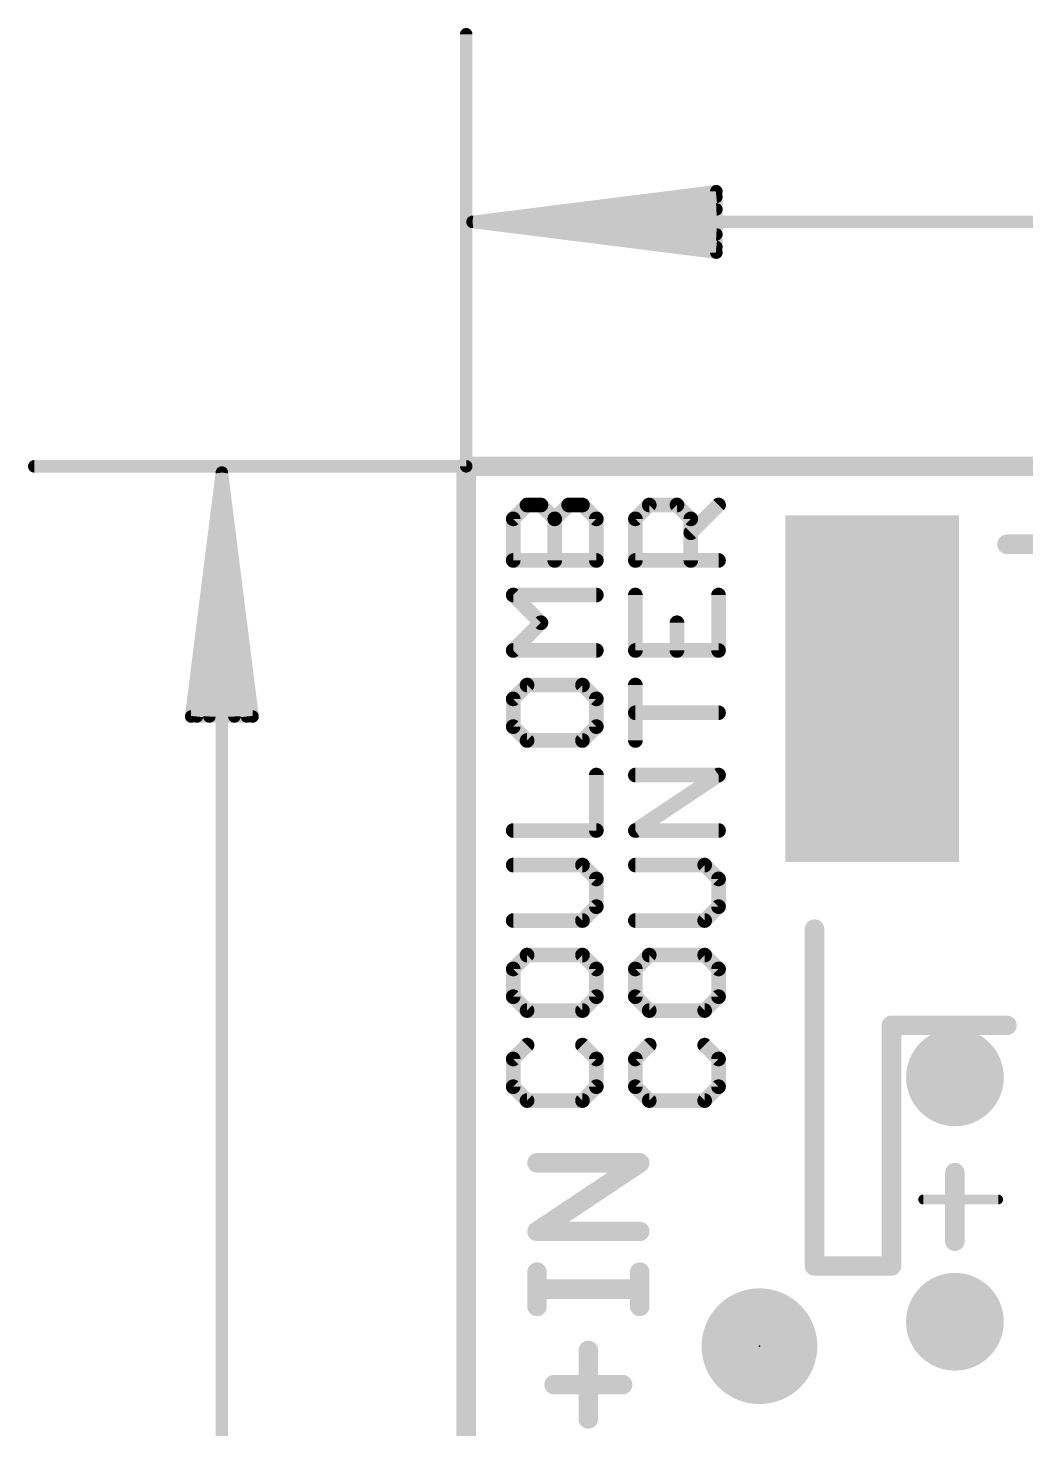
# Model space of a CAD drawing. Extents: x -43 to 64, y -12 to 35.
# Drawn here: x -4.56 to 5.82, y 20.48 to 35.03 of the extents above; entities that cross this region are included whole.
import ezdxf

# ---------------------------------------------------------------- set-up
doc = ezdxf.new("R2010")
doc.units = 0
for name, color, linetype in [('1', 12, 'CONTINUOUS'), ('18', 110, 'CONTINUOUS'), ('20', 53, 'CONTINUOUS'), ('21', 53, 'CONTINUOUS'), ('23', 53, 'CONTINUOUS'), ('29', 253, 'CONTINUOUS'), ('31', 253, 'CONTINUOUS'), ('51', 53, 'CONTINUOUS')]:
    doc.layers.add(name, color=color, linetype=linetype)

# ---------------------------------------------------------------- blocks, each defined once
blk = doc.blocks.new('PIE')
at = {"const_width": 0.5}
blk.add_lwpolyline([(0, -0.25, 1), (0, 0.25, 1), (0, -0.25)], format="xyb", dxfattribs=at)
blk = doc.blocks.new('RECT')
blk.add_solid([(-0.5, -0.5), (0.5, -0.5), (-0.5, 0.5), (0.5, 0.5)])
blk = doc.blocks.new('ROUNDV')
at = {"const_width": 0.5}
blk.add_lwpolyline([(0, -0.25, 1), (0, 0.25, 1), (0, -0.25)], format="xyb", dxfattribs=at)

msp = doc.modelspace()

# ---------------------------------------------------------------- linework, layer by layer
at = {"layer": '1', "const_width": 0.2032}
for points in [[(0, 30.48), (15.24, 30.48)], [(0, 0), (0, 30.48)]]:
    msp.add_lwpolyline(points, dxfattribs=at)
at = {"layer": '1', "const_width": 0.1016}
for points in [[(0, 30.5308, 1), (0, 30.4292)], [(0.0508, 30.48, 1), (-0.0508, 30.48)]]:
    msp.add_lwpolyline(points, format="xyb", dxfattribs=at)
at = {"layer": '20', "const_width": 0.2032}
for points in [[(15.24, 30.48), (0, 30.48)], [(0, 30.48), (0, 0)]]:
    msp.add_lwpolyline(points, dxfattribs=at)
at = {"layer": '20', "const_width": 0.1016}
for points in [[(0, 30.5308, 1), (0, 30.4292)], [(0.0508, 30.48, 1), (-0.0508, 30.48)]]:
    msp.add_lwpolyline(points, format="xyb", dxfattribs=at)
at = {"layer": '21'}
for points, const_width in [([(0.4882, 29.934), (0.6323, 30.078)], 0.1524), ([(0.6323, 30.078), (0.7763, 30.078)], 0.1524), ([(0.7763, 30.078), (0.9204, 29.934)], 0.1524), ([(0.9204, 29.934), (1.0644, 30.078)], 0.1524), ([(1.0644, 30.078), (1.2085, 30.078)], 0.1524), ([(1.2085, 30.078), (1.3526, 29.934)], 0.1524), ([(1.7582, 29.934), (1.9023, 30.078)], 0.1524), ([(1.9023, 30.078), (2.1904, 30.078)], 0.1524), ([(2.1904, 30.078), (2.3344, 29.934)], 0.1524), ([(2.3344, 29.7899), (2.6225, 30.078)], 0.1524), ([(0.4882, 29.5018), (0.4882, 29.934)], 0.1524), ([(0.9204, 29.5018), (0.9204, 29.934)], 0.1524), ([(1.3526, 29.934), (1.3526, 29.5018)], 0.1524), ([(1.7582, 29.5018), (1.7582, 29.934)], 0.1524), ([(2.3344, 29.934), (2.3344, 29.5018)], 0.1524), ([(9.62, 29.67), (5.62, 29.67)], 0.2032), ([(1.3526, 29.5018), (0.4882, 29.5018)], 0.1524), ([(2.6225, 29.5018), (1.7582, 29.5018)], 0.1524), ([(0.7763, 28.8544), (0.4882, 29.1425)], 0.1524), ([(0.4882, 29.1425), (1.3526, 29.1425)], 0.1524), ([(1.7582, 29.1425), (1.7582, 28.5663)], 0.1524), ([(2.6225, 28.5663), (2.6225, 29.1425)], 0.1524), ([(0.4882, 28.5663), (0.7763, 28.8544)], 0.1524), ([(2.1904, 28.5663), (2.1904, 28.8544)], 0.1524), ([(1.3526, 28.5663), (0.4882, 28.5663)], 0.1524), ([(1.7582, 28.5663), (2.6225, 28.5663)], 0.1524), ([(0.6323, 28.207), (0.4882, 28.0629)], 0.1524), ([(1.2085, 28.207), (0.6323, 28.207)], 0.1524), ([(1.3526, 28.0629), (1.2085, 28.207)], 0.1524), ([(1.7582, 27.6308), (1.7582, 28.207)], 0.1524), ([(0.4882, 28.0629), (0.4882, 27.7748)], 0.1524), ([(1.3526, 27.7748), (1.3526, 28.0629)], 0.1524), ([(2.6225, 27.9189), (1.7582, 27.9189)], 0.1524), ([(0.4882, 27.7748), (0.6323, 27.6308)], 0.1524), ([(1.2085, 27.6308), (1.3526, 27.7748)], 0.1524), ([(0.6323, 27.6308), (1.2085, 27.6308)], 0.1524), ([(1.3526, 26.6953), (1.3526, 27.2715)], 0.1524), ([(1.7582, 26.6953), (2.6225, 27.2715)], 0.1524), ([(2.6225, 27.2715), (1.7582, 27.2715)], 0.1524), ([(0.4882, 26.6953), (1.3526, 26.6953)], 0.1524), ([(2.6225, 26.6953), (1.7582, 26.6953)], 0.1524), ([(1.2085, 26.336), (0.4882, 26.336)], 0.1524), ([(1.3526, 26.1919), (1.2085, 26.336)], 0.1524), ([(2.4785, 26.336), (1.7582, 26.336)], 0.1524), ([(2.6225, 26.1919), (2.4785, 26.336)], 0.1524), ([(1.3526, 25.9038), (1.3526, 26.1919)], 0.1524), ([(2.6225, 25.9038), (2.6225, 26.1919)], 0.1524), ([(1.2085, 25.7597), (1.3526, 25.9038)], 0.1524), ([(2.4785, 25.7597), (2.6225, 25.9038)], 0.1524), ([(0.4882, 25.7597), (1.2085, 25.7597)], 0.1524), ([(1.7582, 25.7597), (2.4785, 25.7597)], 0.1524), ([(3.62, 25.67), (3.62, 22.17)], 0.2032), ([(0.6323, 25.4004), (0.4882, 25.2564)], 0.1524), ([(1.2085, 25.4004), (0.6323, 25.4004)], 0.1524), ([(1.3526, 25.2564), (1.2085, 25.4004)], 0.1524), ([(1.9023, 25.4004), (1.7582, 25.2564)], 0.1524), ([(2.4785, 25.4004), (1.9023, 25.4004)], 0.1524), ([(2.6225, 25.2564), (2.4785, 25.4004)], 0.1524), ([(0.4882, 25.2564), (0.4882, 24.9683)], 0.1524), ([(1.3526, 24.9683), (1.3526, 25.2564)], 0.1524), ([(1.7582, 25.2564), (1.7582, 24.9683)], 0.1524), ([(2.6225, 24.9683), (2.6225, 25.2564)], 0.1524), ([(0.4882, 24.9683), (0.6323, 24.8242)], 0.1524), ([(1.2085, 24.8242), (1.3526, 24.9683)], 0.1524), ([(1.7582, 24.9683), (1.9023, 24.8242)], 0.1524), ([(2.4785, 24.8242), (2.6225, 24.9683)], 0.1524), ([(0.6323, 24.8242), (1.2085, 24.8242)], 0.1524), ([(1.9023, 24.8242), (2.4785, 24.8242)], 0.1524), ([(4.42, 22.17), (4.42, 24.67)], 0.2032), ([(4.42, 24.67), (5.62, 24.67)], 0.2032), ([(0.6323, 24.4649), (0.4882, 24.3209)], 0.1524), ([(1.3526, 24.3209), (1.2085, 24.4649)], 0.1524), ([(1.9023, 24.4649), (1.7582, 24.3209)], 0.1524), ([(2.6225, 24.3209), (2.4785, 24.4649)], 0.1524), ([(0.4882, 24.3209), (0.4882, 24.0328)], 0.1524), ([(1.3526, 24.0328), (1.3526, 24.3209)], 0.1524), ([(1.7582, 24.3209), (1.7582, 24.0328)], 0.1524), ([(2.6225, 24.0328), (2.6225, 24.3209)], 0.1524), ([(0.4882, 24.0328), (0.6323, 23.8887)], 0.1524), ([(1.2085, 23.8887), (1.3526, 24.0328)], 0.1524), ([(1.7582, 24.0328), (1.9023, 23.8887)], 0.1524), ([(2.4785, 23.8887), (2.6225, 24.0328)], 0.1524), ([(0.6323, 23.8887), (1.2085, 23.8887)], 0.1524), ([(1.9023, 23.8887), (2.4785, 23.8887)], 0.1524), ([(0.7357, 22.5293), (1.8034, 23.2412)], 0.2032), ([(1.8034, 23.2412), (0.7357, 23.2412)], 0.2032), ([(5.0795, 22.4272), (5.0795, 23.139)], 0.2032), ([(1.8034, 22.5293), (0.7357, 22.5293)], 0.2032), ([(0.7357, 21.7497), (0.7357, 22.1057)], 0.2032), ([(1.8034, 21.7497), (1.8034, 22.1057)], 0.2032), ([(3.62, 22.17), (4.42, 22.17)], 0.2032), ([(1.8034, 21.9277), (0.7357, 21.9277)], 0.2032), ([(1.2695, 20.5803), (1.2695, 21.2922)], 0.2032), ([(0.9136, 20.9363), (1.6255, 20.9363)], 0.2032)]:
    msp.add_lwpolyline(points, dxfattribs=dict(at, const_width=const_width))
for points, const_width in [([(0.6323, 30.1161, 1), (0.6323, 30.0399)], 0.0762), ([(0.6592, 30.0511, 1), (0.6053, 30.105)], 0.0762), ([(0.8033, 30.105, 1), (0.7494, 30.0511)], 0.0762), ([(0.7763, 30.0399, 1), (0.7763, 30.1161)], 0.0762), ([(1.0644, 30.1161, 1), (1.0644, 30.0399)], 0.0762), ([(1.0914, 30.0511, 1), (1.0375, 30.105)], 0.0762), ([(1.2354, 30.105, 1), (1.1816, 30.0511)], 0.0762), ([(1.2085, 30.0399, 1), (1.2085, 30.1161)], 0.0762), ([(1.9023, 30.1161, 1), (1.9023, 30.0399)], 0.0762), ([(1.9292, 30.0511, 1), (1.8753, 30.105)], 0.0762), ([(2.2173, 30.105, 1), (2.1634, 30.0511)], 0.0762), ([(2.1904, 30.0399, 1), (2.1904, 30.1161)], 0.0762), ([(2.6495, 30.0511, 1), (2.5956, 30.105)], 0.0762), ([(0.5263, 29.934, 1), (0.4501, 29.934)], 0.0762), ([(0.4613, 29.9609, 1), (0.5152, 29.907)], 0.0762), ([(0.8934, 29.9609, 1), (0.9473, 29.907)], 0.0762), ([(0.9585, 29.934, 1), (0.8823, 29.934)], 0.0762), ([(0.8934, 29.907, 1), (0.9473, 29.9609)], 0.0762), ([(1.3907, 29.934, 1), (1.3145, 29.934)], 0.0762), ([(1.3256, 29.907, 1), (1.3795, 29.9609)], 0.0762), ([(1.7963, 29.934, 1), (1.7201, 29.934)], 0.0762), ([(1.7313, 29.9609, 1), (1.7852, 29.907)], 0.0762), ([(2.3725, 29.934, 1), (2.2963, 29.934)], 0.0762), ([(2.3075, 29.907, 1), (2.3614, 29.9609)], 0.0762), ([(2.3075, 29.8169, 1), (2.3614, 29.763)], 0.0762), ([(5.62, 29.7208, 1), (5.62, 29.6192)], 0.1016), ([(0.4882, 29.5399, 1), (0.4882, 29.4637)], 0.0762), ([(1.3526, 29.4637, 1), (1.3526, 29.5399)], 0.0762), ([(1.7582, 29.5399, 1), (1.7582, 29.4637)], 0.0762), ([(2.6225, 29.4637, 1), (2.6225, 29.5399)], 0.0762), ([(0.4501, 29.5018, 1), (0.5263, 29.5018)], 0.0762), ([(0.8823, 29.5018, 1), (0.9585, 29.5018)], 0.0762), ([(1.3145, 29.5018, 1), (1.3907, 29.5018)], 0.0762), ([(1.7201, 29.5018, 1), (1.7963, 29.5018)], 0.0762), ([(2.2963, 29.5018, 1), (2.3725, 29.5018)], 0.0762), ([(0.5152, 29.1695, 1), (0.4613, 29.1156)], 0.0762), ([(0.4882, 29.1806, 1), (0.4882, 29.1044)], 0.0762), ([(1.3526, 29.1044, 1), (1.3526, 29.1806)], 0.0762), ([(1.7963, 29.1425, 1), (1.7201, 29.1425)], 0.0762), ([(2.6606, 29.1425, 1), (2.5844, 29.1425)], 0.0762), ([(0.8033, 28.8275, 1), (0.7494, 28.8813)], 0.0762), ([(0.7494, 28.8275, 1), (0.8033, 28.8813)], 0.0762), ([(2.2285, 28.8544, 1), (2.1523, 28.8544)], 0.0762), ([(0.4882, 28.6044, 1), (0.4882, 28.5282)], 0.0762), ([(0.4613, 28.5932, 1), (0.5152, 28.5394)], 0.0762), ([(1.3526, 28.5282, 1), (1.3526, 28.6044)], 0.0762), ([(1.7582, 28.6044, 1), (1.7582, 28.5282)], 0.0762), ([(1.7201, 28.5663, 1), (1.7963, 28.5663)], 0.0762), ([(2.1523, 28.5663, 1), (2.2285, 28.5663)], 0.0762), ([(2.5844, 28.5663, 1), (2.6606, 28.5663)], 0.0762), ([(2.6225, 28.5282, 1), (2.6225, 28.6044)], 0.0762), ([(0.6323, 28.2451, 1), (0.6323, 28.1689)], 0.0762), ([(0.6592, 28.1801, 1), (0.6053, 28.2339)], 0.0762), ([(1.2354, 28.2339, 1), (1.1816, 28.1801)], 0.0762), ([(1.2085, 28.1689, 1), (1.2085, 28.2451)], 0.0762), ([(1.7963, 28.207, 1), (1.7201, 28.207)], 0.0762), ([(0.5263, 28.0629, 1), (0.4501, 28.0629)], 0.0762), ([(0.4613, 28.0899, 1), (0.5152, 28.036)], 0.0762), ([(1.3907, 28.0629, 1), (1.3145, 28.0629)], 0.0762), ([(1.3256, 28.036, 1), (1.3795, 28.0899)], 0.0762), ([(1.7582, 27.957, 1), (1.7582, 27.8808)], 0.0762), ([(2.6225, 27.8808, 1), (2.6225, 27.957)], 0.0762), ([(0.5152, 27.8018, 1), (0.4613, 27.7479)], 0.0762), ([(0.4501, 27.7748, 1), (0.5263, 27.7748)], 0.0762), ([(1.3145, 27.7748, 1), (1.3907, 27.7748)], 0.0762), ([(1.3795, 27.7479, 1), (1.3256, 27.8018)], 0.0762), ([(0.6323, 27.6689, 1), (0.6323, 27.5927)], 0.0762), ([(0.6053, 27.6038, 1), (0.6592, 27.6577)], 0.0762), ([(1.1816, 27.6577, 1), (1.2354, 27.6038)], 0.0762), ([(1.2085, 27.5927, 1), (1.2085, 27.6689)], 0.0762), ([(1.7201, 27.6308, 1), (1.7963, 27.6308)], 0.0762), ([(1.3907, 27.2715, 1), (1.3145, 27.2715)], 0.0762), ([(1.7582, 27.3096, 1), (1.7582, 27.2334)], 0.0762), ([(2.6437, 27.2398, 1), (2.6014, 27.3032)], 0.0762), ([(2.6225, 27.2334, 1), (2.6225, 27.3096)], 0.0762), ([(0.4882, 26.7334, 1), (0.4882, 26.6572)], 0.0762), ([(1.3145, 26.6953, 1), (1.3907, 26.6953)], 0.0762), ([(1.3526, 26.6572, 1), (1.3526, 26.7334)], 0.0762), ([(1.7582, 26.7334, 1), (1.7582, 26.6572)], 0.0762), ([(1.7371, 26.727, 1), (1.7793, 26.6636)], 0.0762), ([(2.6225, 26.6572, 1), (2.6225, 26.7334)], 0.0762), ([(0.4882, 26.3741, 1), (0.4882, 26.2979)], 0.0762), ([(1.2354, 26.3629, 1), (1.1816, 26.309)], 0.0762), ([(1.2085, 26.2979, 1), (1.2085, 26.3741)], 0.0762), ([(1.7582, 26.3741, 1), (1.7582, 26.2979)], 0.0762), ([(2.5054, 26.3629, 1), (2.4516, 26.309)], 0.0762), ([(2.4785, 26.2979, 1), (2.4785, 26.3741)], 0.0762), ([(1.3907, 26.1919, 1), (1.3145, 26.1919)], 0.0762), ([(1.3256, 26.165, 1), (1.3795, 26.2188)], 0.0762), ([(2.6606, 26.1919, 1), (2.5844, 26.1919)], 0.0762), ([(2.5956, 26.165, 1), (2.6495, 26.2188)], 0.0762), ([(1.3145, 25.9038, 1), (1.3907, 25.9038)], 0.0762), ([(1.3795, 25.8769, 1), (1.3256, 25.9307)], 0.0762), ([(2.5844, 25.9038, 1), (2.6606, 25.9038)], 0.0762), ([(2.6495, 25.8769, 1), (2.5956, 25.9307)], 0.0762), ([(0.4882, 25.7978, 1), (0.4882, 25.7216)], 0.0762), ([(1.1816, 25.7867, 1), (1.2354, 25.7328)], 0.0762), ([(1.2085, 25.7216, 1), (1.2085, 25.7978)], 0.0762), ([(1.7582, 25.7978, 1), (1.7582, 25.7216)], 0.0762), ([(2.4516, 25.7867, 1), (2.5054, 25.7328)], 0.0762), ([(2.4785, 25.7216, 1), (2.4785, 25.7978)], 0.0762), ([(3.6708, 25.67, 1), (3.5692, 25.67)], 0.1016), ([(0.6323, 25.4385, 1), (0.6323, 25.3623)], 0.0762), ([(0.6592, 25.3735, 1), (0.6053, 25.4274)], 0.0762), ([(1.2354, 25.4274, 1), (1.1816, 25.3735)], 0.0762), ([(1.2085, 25.3623, 1), (1.2085, 25.4385)], 0.0762), ([(1.9023, 25.4385, 1), (1.9023, 25.3623)], 0.0762), ([(1.9292, 25.3735, 1), (1.8753, 25.4274)], 0.0762), ([(2.5054, 25.4274, 1), (2.4516, 25.3735)], 0.0762), ([(2.4785, 25.3623, 1), (2.4785, 25.4385)], 0.0762), ([(0.5263, 25.2564, 1), (0.4501, 25.2564)], 0.0762), ([(0.4613, 25.2833, 1), (0.5152, 25.2294)], 0.0762), ([(1.3907, 25.2564, 1), (1.3145, 25.2564)], 0.0762), ([(1.3256, 25.2294, 1), (1.3795, 25.2833)], 0.0762), ([(1.7963, 25.2564, 1), (1.7201, 25.2564)], 0.0762), ([(1.7313, 25.2833, 1), (1.7852, 25.2294)], 0.0762), ([(2.6606, 25.2564, 1), (2.5844, 25.2564)], 0.0762), ([(2.5956, 25.2294, 1), (2.6495, 25.2833)], 0.0762), ([(0.5152, 24.9952, 1), (0.4613, 24.9413)], 0.0762), ([(1.3795, 24.9413, 1), (1.3256, 24.9952)], 0.0762), ([(1.7852, 24.9952, 1), (1.7313, 24.9413)], 0.0762), ([(2.6495, 24.9413, 1), (2.5956, 24.9952)], 0.0762), ([(0.4501, 24.9683, 1), (0.5263, 24.9683)], 0.0762), ([(0.6323, 24.8623, 1), (0.6323, 24.7861)], 0.0762), ([(1.2085, 24.7861, 1), (1.2085, 24.8623)], 0.0762), ([(1.3145, 24.9683, 1), (1.3907, 24.9683)], 0.0762), ([(1.7201, 24.9683, 1), (1.7963, 24.9683)], 0.0762), ([(1.9023, 24.8623, 1), (1.9023, 24.7861)], 0.0762), ([(2.4785, 24.7861, 1), (2.4785, 24.8623)], 0.0762), ([(2.5844, 24.9683, 1), (2.6606, 24.9683)], 0.0762), ([(0.6053, 24.7973, 1), (0.6592, 24.8512)], 0.0762), ([(1.1816, 24.8512, 1), (1.2354, 24.7973)], 0.0762), ([(1.8753, 24.7973, 1), (1.9292, 24.8512)], 0.0762), ([(2.4516, 24.8512, 1), (2.5054, 24.7973)], 0.0762), ([(4.4708, 24.67, 1), (4.3692, 24.67)], 0.1016), ([(4.42, 24.7208, 1), (4.42, 24.6192)], 0.1016), ([(5.62, 24.6192, 1), (5.62, 24.7208)], 0.1016), ([(0.6592, 24.438, 1), (0.6053, 24.4919)], 0.0762), ([(1.2354, 24.4919, 1), (1.1816, 24.438)], 0.0762), ([(1.9292, 24.438, 1), (1.8753, 24.4919)], 0.0762), ([(2.5054, 24.4919, 1), (2.4516, 24.438)], 0.0762), ([(0.5263, 24.3209, 1), (0.4501, 24.3209)], 0.0762), ([(0.4613, 24.3478, 1), (0.5152, 24.2939)], 0.0762), ([(1.3907, 24.3209, 1), (1.3145, 24.3209)], 0.0762), ([(1.3256, 24.2939, 1), (1.3795, 24.3478)], 0.0762), ([(1.7963, 24.3209, 1), (1.7201, 24.3209)], 0.0762), ([(1.7313, 24.3478, 1), (1.7852, 24.2939)], 0.0762), ([(2.6606, 24.3209, 1), (2.5844, 24.3209)], 0.0762), ([(2.5956, 24.2939, 1), (2.6495, 24.3478)], 0.0762), ([(0.5152, 24.0597, 1), (0.4613, 24.0058)], 0.0762), ([(0.4501, 24.0328, 1), (0.5263, 24.0328)], 0.0762), ([(1.3145, 24.0328, 1), (1.3907, 24.0328)], 0.0762), ([(1.3795, 24.0058, 1), (1.3256, 24.0597)], 0.0762), ([(1.7852, 24.0597, 1), (1.7313, 24.0058)], 0.0762), ([(1.7201, 24.0328, 1), (1.7963, 24.0328)], 0.0762), ([(2.5844, 24.0328, 1), (2.6606, 24.0328)], 0.0762), ([(2.6495, 24.0058, 1), (2.5956, 24.0597)], 0.0762), ([(0.6323, 23.9268, 1), (0.6323, 23.8506)], 0.0762), ([(0.6053, 23.8618, 1), (0.6592, 23.9156)], 0.0762), ([(1.1816, 23.9156, 1), (1.2354, 23.8618)], 0.0762), ([(1.2085, 23.8506, 1), (1.2085, 23.9268)], 0.0762), ([(1.9023, 23.9268, 1), (1.9023, 23.8506)], 0.0762), ([(1.8753, 23.8618, 1), (1.9292, 23.9156)], 0.0762), ([(2.4516, 23.9156, 1), (2.5054, 23.8618)], 0.0762), ([(2.4785, 23.8506, 1), (2.4785, 23.9268)], 0.0762), ([(0.7357, 23.2919, 1), (0.7357, 23.1904)], 0.1016), ([(1.8316, 23.1989, 1), (1.7752, 23.2834)], 0.1016), ([(1.8034, 23.1904, 1), (1.8034, 23.2919)], 0.1016), ([(5.1303, 23.139, 1), (5.0287, 23.139)], 0.1016), ([(0.7357, 22.5801, 1), (0.7357, 22.4785)], 0.1016), ([(0.7075, 22.5716, 1), (0.7639, 22.4871)], 0.1016), ([(1.8034, 22.4785, 1), (1.8034, 22.5801)], 0.1016), ([(5.0287, 22.4272, 1), (5.1303, 22.4272)], 0.1016), ([(0.7865, 22.1057, 1), (0.6849, 22.1057)], 0.1016), ([(1.8542, 22.1057, 1), (1.7526, 22.1057)], 0.1016), ([(3.62, 22.2208, 1), (3.62, 22.1192)], 0.1016), ([(3.5692, 22.17, 1), (3.6708, 22.17)], 0.1016), ([(4.3692, 22.17, 1), (4.4708, 22.17)], 0.1016), ([(4.42, 22.1192, 1), (4.42, 22.2208)], 0.1016), ([(0.7357, 21.9785, 1), (0.7357, 21.8769)], 0.1016), ([(1.8034, 21.8769, 1), (1.8034, 21.9785)], 0.1016), ([(0.6849, 21.7497, 1), (0.7865, 21.7497)], 0.1016), ([(1.7526, 21.7497, 1), (1.8542, 21.7497)], 0.1016), ([(1.3203, 21.2922, 1), (1.2187, 21.2922)], 0.1016), ([(0.9136, 20.9871, 1), (0.9136, 20.8855)], 0.1016), ([(1.6255, 20.8855, 1), (1.6255, 20.9871)], 0.1016), ([(1.2187, 20.5803, 1), (1.3203, 20.5803)], 0.1016)]:
    msp.add_lwpolyline(points, format="xyb", dxfattribs=dict(at, const_width=const_width))
at = {"layer": '23'}
msp.add_point((3.048, 21.336), dxfattribs=at)
at = {"layer": '51'}
for points, const_width in [([(0, 30.48), (0, 34.97)], 0.13), ([(0.065, 33.02), (2.6, 33.3392)], 0.13), ([(0.065, 33.02), (2.6, 33.28)], 0.13), ([(2.6, 33.3392), (2.6, 32.7008)], 0.13), ([(0.065, 33.02), (2.6, 33.15)], 0.13), ([(0.065, 33.02), (15.175, 33.02)], 0.13), ([(2.6, 32.7008), (0.065, 33.02)], 0.13), ([(2.6, 32.89), (0.065, 33.02)], 0.13), ([(2.6, 32.76), (0.065, 33.02)], 0.13), ([(0, 30.48), (-4.49, 30.48)], 0.13), ([(-2.54, 30.415), (-2.8592, 27.88)], 0.13), ([(-2.54, 30.415), (-2.8, 27.88)], 0.13), ([(-2.54, 30.415), (-2.67, 27.88)], 0.13), ([(-2.54, 0.065), (-2.54, 30.415)], 0.13), ([(-2.2208, 27.88), (-2.54, 30.415)], 0.13), ([(-2.41, 27.88), (-2.54, 30.415)], 0.13), ([(-2.28, 27.88), (-2.54, 30.415)], 0.13), ([(-2.8592, 27.88), (-2.2208, 27.88)], 0.13), ([(4.7498, 22.8605), (5.5294, 22.8605)], 0.1016)]:
    msp.add_lwpolyline(points, dxfattribs=dict(at, const_width=const_width))
for points, const_width in [([(0.0325, 34.97, 1), (-0.0325, 34.97)], 0.065), ([(2.6325, 33.3392, 1), (2.5675, 33.3392)], 0.065), ([(2.6041, 33.307, 1), (2.5959, 33.3715)], 0.065), ([(2.6033, 33.2477, 1), (2.5967, 33.3123)], 0.065), ([(2.6017, 33.1175, 1), (2.5983, 33.1825)], 0.065), ([(0.065, 33.0525, 1), (0.065, 32.9875)], 0.065), ([(0.0691, 33.0522, 1), (0.0609, 32.9878)], 0.065), ([(0.0633, 33.0525, 1), (0.0667, 32.9875)], 0.065), ([(0.0667, 33.0525, 1), (0.0633, 32.9875)], 0.065), ([(0.0683, 33.0523, 1), (0.0617, 32.9877)], 0.065), ([(0.0617, 33.0523, 1), (0.0683, 32.9877)], 0.065), ([(0.0609, 33.0522, 1), (0.0691, 32.9878)], 0.065), ([(2.5983, 32.8575, 1), (2.6017, 32.9225)], 0.065), ([(2.5959, 32.6685, 1), (2.6041, 32.733)], 0.065), ([(2.5967, 32.7277, 1), (2.6033, 32.7923)], 0.065), ([(2.5675, 32.7008, 1), (2.6325, 32.7008)], 0.065), ([(-4.49, 30.5125, 1), (-4.49, 30.4475)], 0.065), ([(-2.5075, 30.415, 1), (-2.5725, 30.415)], 0.065), ([(-2.5078, 30.4191, 1), (-2.5722, 30.4109)], 0.065), ([(-2.5075, 30.4133, 1), (-2.5725, 30.4167)], 0.065), ([(-2.5075, 30.4167, 1), (-2.5725, 30.4133)], 0.065), ([(-2.5077, 30.4183, 1), (-2.5723, 30.4117)], 0.065), ([(-2.5077, 30.4117, 1), (-2.5723, 30.4183)], 0.065), ([(-2.5078, 30.4109, 1), (-2.5722, 30.4191)], 0.065), ([(-0.0325, 30.48, 1), (0.0325, 30.48)], 0.065), ([(0, 30.4475, 1), (0, 30.5125)], 0.065), ([(-2.8915, 27.8841, 1), (-2.827, 27.8759)], 0.065), ([(-2.8592, 27.9125, 1), (-2.8592, 27.8475)], 0.065), ([(-2.8323, 27.8833, 1), (-2.7677, 27.8767)], 0.065), ([(-2.7025, 27.8817, 1), (-2.6375, 27.8783)], 0.065), ([(-2.4425, 27.8783, 1), (-2.3775, 27.8817)], 0.065), ([(-2.3123, 27.8767, 1), (-2.2477, 27.8833)], 0.065), ([(-2.253, 27.8759, 1), (-2.1885, 27.8841)], 0.065), ([(-2.2208, 27.8475, 1), (-2.2208, 27.9125)], 0.065), ([(4.7498, 22.8859, 1), (4.7498, 22.8351)], 0.0508), ([(5.5294, 22.8351, 1), (5.5294, 22.8859)], 0.0508)]:
    msp.add_lwpolyline(points, format="xyb", dxfattribs=dict(at, const_width=const_width))

# ---------------------------------------------------------------- block references
at = {"layer": '1', "xscale": 3.4, "yscale": 1.6, "rotation": 90}
msp.add_blockref('RECT', (4.22, 28.17), dxfattribs=at)
at = {"layer": '1'}
msp.add_blockref('PIE', (3.048, 21.336), dxfattribs=at)
at = {"layer": '18', "xscale": 1.016, "yscale": 1.016}
for p in [(5.08, 24.13), (5.08, 24.13), (5.08, 21.59), (5.08, 21.59)]:
    msp.add_blockref('ROUNDV', p, dxfattribs=at)
at = {"layer": '29', "xscale": 3.6032, "yscale": 1.8032, "rotation": 90}
msp.add_blockref('RECT', (4.22, 28.17), dxfattribs=at)
at = {"layer": '29', "xscale": 1.2032, "yscale": 1.2032}
msp.add_blockref('PIE', (3.048, 21.336), dxfattribs=at)
at = {"layer": '31', "xscale": 3.4, "yscale": 1.6, "rotation": 90}
msp.add_blockref('RECT', (4.22, 28.17), dxfattribs=at)

doc.saveas('drawing.dxf')
